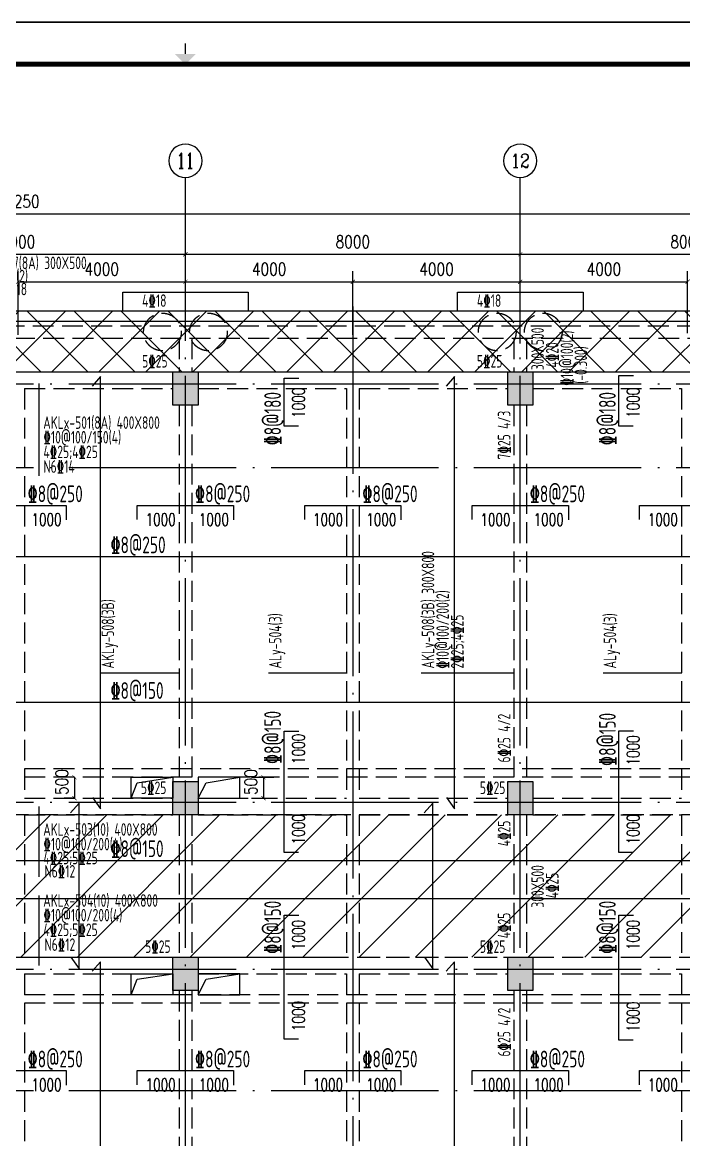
# Model space of a CAD drawing. Header units: millimetres. Extents: x 2998490 to 15040601, y 444546 to 7822218.
# Drawn here: x 14180373 to 14196175, y 7543143 to 7569864 of the extents above; entities that cross this region are included whole.
import ezdxf
from ezdxf.enums import TextEntityAlignment as Align

# ---------------------------------------------------------------- set-up
doc = ezdxf.new("R2010")
doc.units = ezdxf.units.MM
doc.header["$LTSCALE"] = 2000
doc.linetypes.add('DASH', pattern=[0.35, 0.25, -0.1])
doc.linetypes.add('DOTE', pattern=[2.42, 2, -0.2, 0.02, -0.2])
for name, color, linetype in [('3-AXIS', 3, 'Continuous'), ('3-AXIS_TEXT', 7, 'Continuous'), ('3-ban', 84, 'Continuous'), ('3-ban-hatch', 9, 'Continuous'), ('3-ban-rein', 1, 'Continuous'), ('3-ban-TEXT', 7, 'Continuous'), ('3-column-DOWN', 232, 'Continuous'), ('3-COLUMN-UP', 2, 'Continuous'), ('3-dcl', 3, 'Continuous'), ('3-dote', 43, 'DOTE'), ('3-HATCH', 8, 'Continuous'), ('3-liang-rein-X', 54, 'Continuous'), ('3-liang-rein-Y', 130, 'Continuous'), ('3-liang-R截面-X', 50, 'Continuous'), ('3-liang-R截面-Y', 70, 'Continuous'), ('3-liang-s-1', 44, 'Continuous'), ('3-liang-xu', 120, 'DASH'), ('3-装饰线脚', 7, 'Continuous'), ('AXIS', 3, 'Continuous'), ('AXIS_TEXT', 7, 'Continuous'), ('图框', 7, 'Continuous')]:
    doc.layers.add(name, color=color, linetype=linetype)
doc.layers.add('3-零部件', color=73, linetype='Continuous', lineweight=5)
doc.styles.add('_TCH_AXIS', font='COMPLEX', dxfattribs={"bigfont": 'GBCBIG'})
doc.styles.add('COMPLEX', font='COMPLEX')
doc.styles.add('DIM_FONT', font='SIMPLEX', dxfattribs={"width": 0.8, "bigfont": 'HZTXT'})
doc.styles.add('TJ1', font='tj-romans1.shx', dxfattribs={"width": 0.8, "bigfont": 'tj-hztxt1.shx'})
doc.styles.add('TSSD_Rein', font='Tssdeng.shx', dxfattribs={"width": 0.7, "bigfont": 'hztxt.shx'})
doc.dimstyles.new('DIMN', dxfattribs={"dimtxt": 300, "dimasz": 100, "dimexe": 250, "dimexo": 300, "dimgap": 150, "dimtad": 1, "dimdec": 0, "dimzin": 0, "dimdsep": 46, "dimtxsty": 'DIM_FONT', "dimblk": 'ARCHTICK', "dimcen": 0.09, "dimclrt": 7, "dimazin": 2, "dimtfac": 1, "dimtdec": 0, "dimtix": 1, "dimtmove": 2, "dimatfit": 3, "dimfxl": 0, "dimtolj": 1, "dimtzin": 0, "dimarcsym": 0})
doc.dimstyles.new('DIMN100', dxfattribs={"dimtxt": 300, "dimasz": 100, "dimexe": 250, "dimexo": 300, "dimgap": 150, "dimtad": 1, "dimdec": 0, "dimzin": 0, "dimdsep": 46, "dimtxsty": 'DIM_FONT', "dimblk": 'ARCHTICK', "dimcen": 0.09, "dimclrt": 7, "dimazin": 2, "dimtfac": 1, "dimtdec": 0, "dimtix": 1, "dimtmove": 2, "dimatfit": 3, "dimldrblk": 'ARCHTICK', "dimfxl": 0, "dimtolj": 1, "dimtzin": 0, "dimarcsym": 0})

# ---------------------------------------------------------------- blocks, each defined once
blk = doc.blocks.new('TJAD_TK_A0')
at = {"layer": '图框'}
for p, q in [((2162, 399.3), (973, 399.3)), ((973, -441.7), (2162, -441.7))]:
    blk.add_line(p, q, dxfattribs=at)
at = {"layer": '图框', "const_width": 0.3}
blk.add_lwpolyline([(1567.5, 391.74), (1567.5, 394.24)], dxfattribs=at)
at = {"layer": '图框', "const_width": 1.2}
blk.add_lwpolyline([(2152, -431.7), (2152, 389.3), (998, 389.3), (998, -431.7)], close=True, dxfattribs=at)
at = {"layer": '图框'}
blk.add_solid([(1565, 391.74), (1570, 391.74), (1567.5, 389.24)], dxfattribs=at)
blk = doc.blocks.new('_ArchTick')
at = {"color": 0, "linetype": 'ByBlock', "const_width": 0.15}
blk.add_lwpolyline([(-0.5, -0.5), (0.5, 0.5)], dxfattribs=at)
blk = doc.blocks.new('*D10')
at = {"layer": '3-ban', "color": 0, "lineweight": -2}
for p, q in [((14185849, 7551809), (14186384, 7551809)), ((14186134, 7551809), (14186134, 7551309)), ((14185849, 7551309), (14186384, 7551309))]:
    blk.add_line(p, q, dxfattribs=at)
at = {"layer": 'Defpoints', "color": 0}
for p in [(14185549, 7551809), (14185549, 7551309), (14186134, 7551309)]:
    blk.add_point(p, dxfattribs=at)
at = {"layer": '3-ban', "color": 0, "lineweight": -2, "xscale": 100, "yscale": 100, "zscale": 100}
for p, rotation in [((14186134, 7551809), 90), ((14186134, 7551309), 270)]:
    blk.add_blockref('_ArchTick', p, dxfattribs=dict(at, rotation=rotation))
at = {"layer": '3-ban', "color": 7, "insert": (14185834, 7551693), "char_height": 300, "attachment_point": 5, "rotation": 90, "style": 'DIM_FONT'}
blk.add_mtext('\\A1;500', dxfattribs=at)
blk = doc.blocks.new('*D11')
at = {"layer": '3-ban', "color": 0, "lineweight": -2}
for p, q in [((14181615, 7551809), (14181368, 7551809)), ((14181618, 7551809), (14181618, 7551309)), ((14181615, 7551309), (14181368, 7551309))]:
    blk.add_line(p, q, dxfattribs=at)
at = {"layer": 'Defpoints', "color": 0}
for p in [(14181915, 7551809), (14181618, 7551309), (14181915, 7551309)]:
    blk.add_point(p, dxfattribs=at)
at = {"layer": '3-ban', "color": 0, "lineweight": -2, "xscale": 100, "yscale": 100, "zscale": 100}
for p, rotation in [((14181618, 7551809), 90), ((14181618, 7551309), 270)]:
    blk.add_blockref('_ArchTick', p, dxfattribs=dict(at, rotation=rotation))
at = {"layer": '3-ban', "color": 7, "insert": (14181318, 7551695), "char_height": 300, "attachment_point": 5, "rotation": 90, "style": 'DIM_FONT'}
blk.add_mtext('\\A1;500', dxfattribs=at)
blk = doc.blocks.new('*D500')
at = {"layer": 'AXIS', "color": 0, "lineweight": -2}
for p, q in [((14176270, 7563141), (14176270, 7564567)), ((14176270, 7564317), (14184270, 7564317)), ((14184270, 7563141), (14184270, 7564567))]:
    blk.add_line(p, q, dxfattribs=at)
at = {"layer": 'Defpoints', "color": 0}
for p in [(14184270, 7564317), (14176270, 7562841), (14184270, 7562841)]:
    blk.add_point(p, dxfattribs=at)
at = {"layer": 'AXIS', "color": 0, "lineweight": -2, "xscale": 100, "yscale": 100, "zscale": 100, "rotation": 180}
blk.add_blockref('_ArchTick', (14176270, 7564317), dxfattribs=at)
at = {"layer": 'AXIS', "color": 0, "lineweight": -2, "xscale": 100, "yscale": 100, "zscale": 100}
blk.add_blockref('_ArchTick', (14184270, 7564317), dxfattribs=at)
at = {"layer": 'AXIS', "color": 7, "insert": (14180270, 7564617), "char_height": 300, "attachment_point": 5, "style": 'DIM_FONT'}
blk.add_mtext('\\A1;8000', dxfattribs=at)
blk = doc.blocks.new('*D501')
at = {"layer": 'AXIS', "color": 0, "lineweight": -2}
for p, q in [((14184270, 7563141), (14184270, 7564567)), ((14184270, 7564317), (14192270, 7564317)), ((14192270, 7563141), (14192270, 7564567))]:
    blk.add_line(p, q, dxfattribs=at)
at = {"layer": 'Defpoints', "color": 0}
for p in [(14192270, 7564317), (14184270, 7562841), (14192270, 7562841)]:
    blk.add_point(p, dxfattribs=at)
at = {"layer": 'AXIS', "color": 0, "lineweight": -2, "xscale": 100, "yscale": 100, "zscale": 100, "rotation": 180}
blk.add_blockref('_ArchTick', (14184270, 7564317), dxfattribs=at)
at = {"layer": 'AXIS', "color": 0, "lineweight": -2, "xscale": 100, "yscale": 100, "zscale": 100}
blk.add_blockref('_ArchTick', (14192270, 7564317), dxfattribs=at)
at = {"layer": 'AXIS', "color": 7, "insert": (14188270, 7564617), "char_height": 300, "attachment_point": 5, "style": 'DIM_FONT'}
blk.add_mtext('\\A1;8000', dxfattribs=at)
blk = doc.blocks.new('*D502')
at = {"layer": 'AXIS', "color": 0, "lineweight": -2}
for p, q in [((14192270, 7563141), (14192270, 7564567)), ((14192270, 7564317), (14200270, 7564317)), ((14200270, 7563141), (14200270, 7564567))]:
    blk.add_line(p, q, dxfattribs=at)
at = {"layer": 'Defpoints', "color": 0}
for p in [(14200270, 7564317), (14192270, 7562841), (14200270, 7562841)]:
    blk.add_point(p, dxfattribs=at)
at = {"layer": 'AXIS', "color": 0, "lineweight": -2, "xscale": 100, "yscale": 100, "zscale": 100, "rotation": 180}
blk.add_blockref('_ArchTick', (14192270, 7564317), dxfattribs=at)
at = {"layer": 'AXIS', "color": 0, "lineweight": -2, "xscale": 100, "yscale": 100, "zscale": 100}
blk.add_blockref('_ArchTick', (14200270, 7564317), dxfattribs=at)
at = {"layer": 'AXIS', "color": 7, "insert": (14196270, 7564617), "char_height": 300, "attachment_point": 5, "style": 'DIM_FONT'}
blk.add_mtext('\\A1;8000', dxfattribs=at)
blk = doc.blocks.new('_AXISO')
blk.add_circle((0, 0), 0.5)
at = {"layer": '3-AXIS_TEXT', "style": 'COMPLEX', "width": 1.041667}
blk.add_attdef('A', text='', height=0.56, dxfattribs=at).set_placement((-0.25, -0.28), (0.25, -0.28), align=Align.FIT)
blk = doc.blocks.new('*D505')
at = {"layer": 'AXIS', "color": 0, "lineweight": -2}
for p, q in [((14138270, 7563443), (14138270, 7565532)), ((14214520, 7563443), (14214520, 7565532)), ((14138270, 7565282), (14214520, 7565282))]:
    blk.add_line(p, q, dxfattribs=at)
at = {"layer": 'Defpoints', "color": 0}
for p in [(14214520, 7565282), (14138270, 7563143), (14214520, 7563143)]:
    blk.add_point(p, dxfattribs=at)
at = {"layer": 'AXIS', "color": 0, "lineweight": -2, "xscale": 100, "yscale": 100, "zscale": 100, "rotation": 180}
blk.add_blockref('_ArchTick', (14138270, 7565282), dxfattribs=at)
at = {"layer": 'AXIS', "color": 0, "lineweight": -2, "xscale": 100, "yscale": 100, "zscale": 100}
blk.add_blockref('_ArchTick', (14214520, 7565282), dxfattribs=at)
at = {"layer": 'AXIS', "color": 7, "insert": (14180271, 7565582), "char_height": 300, "attachment_point": 5, "style": 'DIM_FONT'}
blk.add_mtext('\\A1;76250', dxfattribs=at)
blk = doc.blocks.new('*D1174')
at = {"layer": '3-零部件', "color": 0, "lineweight": -2}
for p, q in [((14180270, 7562394), (14180270, 7563910)), ((14184270, 7562394), (14184270, 7563910)), ((14180270, 7563660), (14184270, 7563660))]:
    blk.add_line(p, q, dxfattribs=at)
at = {"layer": 'Defpoints', "color": 0}
for p in [(14184270, 7563660), (14180270, 7562094), (14184270, 7562094)]:
    blk.add_point(p, dxfattribs=at)
at = {"layer": '3-零部件', "color": 0, "lineweight": -2, "xscale": 100, "yscale": 100, "zscale": 100, "rotation": 180}
blk.add_blockref('_ArchTick', (14180270, 7563660), dxfattribs=at)
at = {"layer": '3-零部件', "color": 0, "lineweight": -2, "xscale": 100, "yscale": 100, "zscale": 100}
blk.add_blockref('_ArchTick', (14184270, 7563660), dxfattribs=at)
at = {"layer": '3-零部件', "color": 7, "insert": (14182270, 7563960), "char_height": 300, "attachment_point": 5, "style": 'DIM_FONT'}
blk.add_mtext('\\A1;4000', dxfattribs=at)
blk = doc.blocks.new('*D1175')
at = {"layer": '3-零部件', "color": 0, "lineweight": -2}
for p, q in [((14184270, 7562394), (14184270, 7563910)), ((14188270, 7562394), (14188270, 7563910)), ((14184270, 7563660), (14188270, 7563660))]:
    blk.add_line(p, q, dxfattribs=at)
at = {"layer": 'Defpoints', "color": 0}
for p in [(14188270, 7563660), (14184270, 7562094), (14188270, 7562094)]:
    blk.add_point(p, dxfattribs=at)
at = {"layer": '3-零部件', "color": 0, "lineweight": -2, "xscale": 100, "yscale": 100, "zscale": 100, "rotation": 180}
blk.add_blockref('_ArchTick', (14184270, 7563660), dxfattribs=at)
at = {"layer": '3-零部件', "color": 0, "lineweight": -2, "xscale": 100, "yscale": 100, "zscale": 100}
blk.add_blockref('_ArchTick', (14188270, 7563660), dxfattribs=at)
at = {"layer": '3-零部件', "color": 7, "insert": (14186270, 7563960), "char_height": 300, "attachment_point": 5, "style": 'DIM_FONT'}
blk.add_mtext('\\A1;4000', dxfattribs=at)
blk = doc.blocks.new('*D1176')
at = {"layer": '3-零部件', "color": 0, "lineweight": -2}
for p, q in [((14188270, 7562394), (14188270, 7563910)), ((14192270, 7562181), (14192270, 7563910)), ((14188270, 7563660), (14192270, 7563660))]:
    blk.add_line(p, q, dxfattribs=at)
at = {"layer": 'Defpoints', "color": 0}
for p in [(14192270, 7563660), (14188270, 7562094), (14192270, 7561881)]:
    blk.add_point(p, dxfattribs=at)
at = {"layer": '3-零部件', "color": 0, "lineweight": -2, "xscale": 100, "yscale": 100, "zscale": 100, "rotation": 180}
blk.add_blockref('_ArchTick', (14188270, 7563660), dxfattribs=at)
at = {"layer": '3-零部件', "color": 0, "lineweight": -2, "xscale": 100, "yscale": 100, "zscale": 100}
blk.add_blockref('_ArchTick', (14192270, 7563660), dxfattribs=at)
at = {"layer": '3-零部件', "color": 7, "insert": (14190270, 7563960), "char_height": 300, "attachment_point": 5, "style": 'DIM_FONT'}
blk.add_mtext('\\A1;4000', dxfattribs=at)
blk = doc.blocks.new('*D1177')
at = {"layer": '3-零部件', "color": 0, "lineweight": -2}
for p, q in [((14192270, 7562181), (14192270, 7563910)), ((14196270, 7562427), (14196270, 7563910)), ((14192270, 7563660), (14196270, 7563660))]:
    blk.add_line(p, q, dxfattribs=at)
at = {"layer": 'Defpoints', "color": 0}
for p in [(14196270, 7563660), (14196270, 7562127), (14192270, 7561881)]:
    blk.add_point(p, dxfattribs=at)
at = {"layer": '3-零部件', "color": 0, "lineweight": -2, "xscale": 100, "yscale": 100, "zscale": 100, "rotation": 180}
blk.add_blockref('_ArchTick', (14192270, 7563660), dxfattribs=at)
at = {"layer": '3-零部件', "color": 0, "lineweight": -2, "xscale": 100, "yscale": 100, "zscale": 100}
blk.add_blockref('_ArchTick', (14196270, 7563660), dxfattribs=at)
at = {"layer": '3-零部件', "color": 7, "insert": (14194270, 7563960), "char_height": 300, "attachment_point": 5, "style": 'DIM_FONT'}
blk.add_mtext('\\A1;4000', dxfattribs=at)

msp = doc.modelspace()

# ---------------------------------------------------------------- hatches: boundary and pattern name
at = {"layer": '3-ban-hatch'}
h = msp.add_hatch(dxfattribs=at)
h.set_pattern_fill('ANSI37', color=8, scale=250, style=0)
h.paths.add_polyline_path([(14150170.3, 7559308.7), (14151970.3, 7559308.7), (14151970.3, 7561508.7), (14214820.3, 7561508.7), (14214820.3, 7562608.9), (14214820.3, 7562958.9), (14150170.3, 7562958.9)])
h.paths.add_polyline_path([(14214820.3, 7562958.9), (14150170.3, 7562958.9)], flags=17)
h = msp.add_hatch(dxfattribs=at)
h.set_pattern_fill('ANSI31', color=8, scale=300, style=0)
h.set_pattern_definition([(45, (14.5, 0), (-673.51921, 673.51921), [])])
h.paths.add_polyline_path([(14141970.3, 7550908.7), (14141970.3, 7544508.7), (14141381.5, 7544508.7), (14140876.7, 7544204.1), (14138273.2, 7541601.4), (14138044.1, 7541047.3), (14138044.1, 7537368.4), (14138274.4, 7536814.8), (14140876.5, 7534212.8), (14141430.6, 7533983.7), (14145109.9, 7533983.7), (14145663.9, 7534212.9), (14148265.6, 7536814.6), (14148495.3, 7537368.4), (14148495.3, 7538908.7), (14151970.3, 7538908.7), (14151970.3, 7544508.7), (14150170.3, 7544508.7), (14150170.3, 7547206.7), (14151970.3, 7547208.7), (14151970.3, 7547508.7), (14214820.3, 7547508.7), (14214820.3, 7550908.7)])
at = {"layer": '3-HATCH'}
for points in [[(14183970.3, 7561508.7), (14184570.3, 7561508.7), (14184570.3, 7560708.7), (14183970.3, 7560708.7)], [(14191970.3, 7561508.7), (14192570.3, 7561508.7), (14192570.3, 7560708.7), (14191970.3, 7560708.7)], [(14183970.3, 7551708.7), (14184570.3, 7551708.7), (14184570.3, 7550908.7), (14183970.3, 7550908.7)], [(14191970.3, 7551708.7), (14192570.3, 7551708.7), (14192570.3, 7550908.7), (14191970.3, 7550908.7)], [(14183970.3, 7547508.7), (14184570.3, 7547508.7), (14184570.3, 7546708.7), (14183970.3, 7546708.7)], [(14191970.3, 7547508.7), (14192570.3, 7547508.7), (14192570.3, 7546708.7), (14191970.3, 7546708.7)]]:
    msp.add_hatch(color=256, dxfattribs=at).paths.add_polyline_path(points)

# ---------------------------------------------------------------- linework, layer by layer
at = {"layer": '3-AXIS', "color": 15, "linetype": 'DOTE'}
for p, q in [((14184270.3, 7533208.7), (14184270.3, 7563140.9)), ((14192270.3, 7533208.7), (14192270.3, 7563140.9)), ((14214520.3, 7561208.7), (14134833, 7561208.7)), ((14214520.3, 7559208.7), (14134833, 7559208.7)), ((14214520.3, 7551208.7), (14134833, 7551208.7)), ((14214520.3, 7547208.7), (14134833, 7547208.7)), ((14214520.3, 7544308.7), (14134833, 7544308.7))]:
    msp.add_line(p, q, dxfattribs=at)
at = {"layer": '3-ban-rein'}
for points in [[(14182049, 7551324.8), (14182242.4, 7551051.1), (14182242.4, 7561393.5), (14182039.3, 7561164.1)], [(14190506.8, 7551324.8), (14190700.2, 7551051.1), (14190700.2, 7561395.2), (14190497.1, 7561165.8)], [(14194967.8, 7560208.7), (14194629.8, 7560208.7), (14194629.8, 7561416.4), (14194975.8, 7561416.4)], [(14186967.8, 7560208.7), (14186629.8, 7560208.7), (14186629.8, 7561354.9), (14186975.8, 7561354.9)], [(14179120.3, 7557972.4), (14179120.3, 7558310.4), (14181420.3, 7558310.4), (14181420.3, 7557964.4)], [(14183120.3, 7557972.4), (14183120.3, 7558310.4), (14185420.3, 7558310.4), (14185420.3, 7557964.4)], [(14187120.3, 7557972.4), (14187120.3, 7558310.4), (14189420.3, 7558310.4), (14189420.3, 7557964.4)], [(14191120.3, 7557972.4), (14191120.3, 7558310.4), (14193420.3, 7558310.4), (14193420.3, 7557964.4)], [(14195120.3, 7557972.4), (14195120.3, 7558310.4), (14197420.3, 7558310.4), (14197420.3, 7557964.4)], [(14152126.5, 7556752.1), (14152126.5, 7557090), (14214717.7, 7557090), (14214717.7, 7556744)], [(14152332.3, 7553800.5), (14152058.6, 7553607.1), (14214719.7, 7553607.1), (14214490.4, 7553810.1)], [(14186967.8, 7550008.7), (14186629.8, 7550008.7), (14186629.8, 7552908.7), (14186975.8, 7552908.7)], [(14194967.8, 7550008.7), (14194629.8, 7550008.7), (14194629.8, 7552922.1), (14194975.8, 7552922.1)], [(14181533, 7547504.5), (14181726.4, 7547230.8), (14181726.4, 7551188.1), (14181523.3, 7550958.7)], [(14189985.9, 7547504.5), (14190179.3, 7547230.8), (14190179.3, 7551188.1), (14189976.2, 7550958.7)], [(14142126.5, 7549485), (14142126.5, 7549823), (14214703.5, 7549823), (14214703.5, 7549477)], [(14142332.3, 7549106.2), (14142058.6, 7548912.8), (14214719.7, 7548912.8), (14214490.4, 7549115.9)], [(14186967.8, 7545543.4), (14186629.8, 7545543.4), (14186629.8, 7548508.7), (14186975.8, 7548508.7)], [(14194967.8, 7545523.7), (14194629.8, 7545523.7), (14194629.8, 7548508.7), (14194975.8, 7548508.7)], [(14182049, 7537291.4), (14182242.4, 7537017.7), (14182242.4, 7547399), (14182039.3, 7547169.6)], [(14190506.8, 7537296.6), (14190700.2, 7537022.9), (14190700.2, 7547399), (14190497.1, 7547169.6)], [(14179120.3, 7544456.1), (14179120.3, 7544794), (14181420.3, 7544794), (14181420.3, 7544448)], [(14183120.3, 7544456.1), (14183120.3, 7544794), (14185420.3, 7544794), (14185420.3, 7544448)], [(14187120.3, 7544456.1), (14187120.3, 7544794), (14189420.3, 7544794), (14189420.3, 7544448)], [(14191120.3, 7544456.1), (14191120.3, 7544794), (14193420.3, 7544794), (14193420.3, 7544448)], [(14195120.3, 7544456.1), (14195120.3, 7544794), (14197420.3, 7544794), (14197420.3, 7544448)]]:
    msp.add_lwpolyline(points, dxfattribs=at)
at = {"layer": '3-column-DOWN'}
for points in [[(14183970.3, 7561508.7), (14184570.3, 7561508.7), (14184570.3, 7560708.7), (14183970.3, 7560708.7)], [(14191970.3, 7561508.7), (14192570.3, 7561508.7), (14192570.3, 7560708.7), (14191970.3, 7560708.7)], [(14183970.3, 7551708.7), (14184570.3, 7551708.7), (14184570.3, 7550908.7), (14183970.3, 7550908.7)], [(14191970.3, 7551708.7), (14192570.3, 7551708.7), (14192570.3, 7550908.7), (14191970.3, 7550908.7)], [(14183970.3, 7547508.7), (14184570.3, 7547508.7), (14184570.3, 7546708.7), (14183970.3, 7546708.7)], [(14191970.3, 7547508.7), (14192570.3, 7547508.7), (14192570.3, 7546708.7), (14191970.3, 7546708.7)]]:
    msp.add_lwpolyline(points, close=True, dxfattribs=at)
at = {"layer": '3-COLUMN-UP'}
for points in [[(14183970.3, 7561508.7), (14184570.3, 7561508.7), (14184570.3, 7560708.7), (14183970.3, 7560708.7)], [(14191970.3, 7561508.7), (14192570.3, 7561508.7), (14192570.3, 7560708.7), (14191970.3, 7560708.7)], [(14183970.3, 7551708.7), (14184570.3, 7551708.7), (14184570.3, 7550908.7), (14183970.3, 7550908.7)], [(14191970.3, 7551708.7), (14192570.3, 7551708.7), (14192570.3, 7550908.7), (14191970.3, 7550908.7)], [(14183970.3, 7547508.7), (14184570.3, 7547508.7), (14184570.3, 7546708.7), (14183970.3, 7546708.7)], [(14191970.3, 7547508.7), (14192570.3, 7547508.7), (14192570.3, 7546708.7), (14191970.3, 7546708.7)]]:
    msp.add_lwpolyline(points, close=True, dxfattribs=at)
at = {"layer": '3-dcl'}
msp.add_lwpolyline([(14150170.3, 7559308.7), (14151970.3, 7559308.7), (14151970.3, 7561508.7), (14214820.3, 7561508.7), (14214820.3, 7562608.9), (14214820.3, 7562958.9), (14150170.3, 7562958.9), (14150170.3, 7559308.7)], close=True, dxfattribs=at)
at = {"layer": '3-dcl', "linetype": 'DASH'}
msp.add_lwpolyline([(14141970.3, 7550908.7), (14141970.3, 7544508.7), (14141381.5, 7544508.7), (14140876.7, 7544204.1), (14138273.2, 7541601.4), (14138044.1, 7541047.3), (14138044.1, 7537368.4), (14138274.4, 7536814.8), (14140876.5, 7534212.8), (14141430.6, 7533983.7), (14145109.9, 7533983.7), (14145663.9, 7534212.9), (14148265.6, 7536814.6), (14148495.3, 7537368.4), (14148495.3, 7538908.7), (14151970.3, 7538908.7), (14151970.3, 7544508.7), (14150170.3, 7544508.7), (14150170.3, 7547206.7), (14151970.3, 7547208.7), (14151970.3, 7547508.7), (14214820.3, 7547508.7), (14214820.3, 7550908.7), (14141970.3, 7550908.7)], dxfattribs=at)
at = {"layer": '3-dote'}
msp.add_line((14188270.3, 7563065.1), (14188270.3, 7534883.5), dxfattribs=at)
at = {"layer": '3-liang-R截面-X'}
for p, q in [((14180763.5, 7561228.3), (14180763.5, 7559020.3)), ((14180763.5, 7551107.3), (14180763.5, 7549429.6)), ((14180763.5, 7548980.3), (14180763.5, 7547304.5))]:
    msp.add_line(p, q, dxfattribs=at)
at = {"layer": '3-liang-R截面-Y'}
for p, q in [((14182256.1, 7554306.4), (14184136, 7554306.4)), ((14186254.9, 7554306.4), (14188134.8, 7554306.4)), ((14189906.1, 7554306.4), (14192136, 7554306.4)), ((14194254.9, 7554306.4), (14196134.8, 7554306.4))]:
    msp.add_line(p, q, dxfattribs=at)
at = {"layer": '3-liang-s-1'}
for points in [[(14182770, 7562958.9), (14182770, 7563409), (14185770.7, 7563409), (14185770.7, 7562958.9)], [(14190770, 7562958.9), (14190770, 7563409), (14193770.7, 7563409), (14193770.7, 7562958.9)], [(14214820.3, 7561508.7), (14214820.3, 7562958.9), (14150170.3, 7562958.9), (14150170.3, 7560058.7)], [(14214570.3, 7561508.7), (14214570.3, 7562708.9), (14150420.3, 7562708.9), (14150420.3, 7559308.7)], [(14150420.4, 7559308.7), (14151970.3, 7559308.7), (14151970.3, 7561508.7), (14214820.3, 7561508.7), (14214820.3, 7536908.7), (14151970.3, 7536908.7), (14151970.3, 7538908.7), (14150420.4, 7538908.7)], [(14182970.3, 7551308.7), (14183113.8, 7551677.8), (14183970.3, 7551808.7)], [(14184570.3, 7551308.7), (14184763.8, 7551677.8), (14185570.3, 7551808.7)], [(14182970.3, 7546608.7), (14183113.8, 7546977.8), (14183970.3, 7547108.7)], [(14184570.3, 7546608.7), (14184763.8, 7546977.8), (14185570.3, 7547108.7)]]:
    msp.add_lwpolyline(points, dxfattribs=at)
for points in [[(14182970.3, 7551808.7), (14183970.3, 7551808.7), (14183970.3, 7551308.7), (14182970.3, 7551308.7)], [(14184570.3, 7551308.7), (14185570.3, 7551308.7), (14185570.3, 7551808.7), (14184570.3, 7551808.7)], [(14182970.3, 7547108.7), (14183970.3, 7547108.7), (14183970.3, 7546608.7), (14182970.3, 7546608.7)], [(14184570.3, 7546608.7), (14185570.3, 7546608.7), (14185570.3, 7547108.7), (14184570.3, 7547108.7)]]:
    msp.add_lwpolyline(points, close=True, dxfattribs=at)
at = {"layer": '3-liang-xu'}
for p, q in [((14150520.3, 7562608.9), (14214820.3, 7562608.9)), ((14150770.3, 7562308.9), (14214820.3, 7562308.9)), ((14184120.3, 7562308.9), (14184120.3, 7561508.7)), ((14184420.3, 7562308.9), (14184420.3, 7561508.7)), ((14192120.3, 7562308.9), (14192120.3, 7561508.7)), ((14192420.3, 7562308.9), (14192420.3, 7561508.7)), ((14176570.3, 7561508.7), (14183970.3, 7561508.7)), ((14184570.3, 7561508.7), (14191970.3, 7561508.7)), ((14192570.3, 7561508.7), (14199970.3, 7561508.7)), ((14180420.3, 7561108.7), (14180420.3, 7551308.7)), ((14180420.3, 7561108.7), (14183970.3, 7561108.7)), ((14184570.3, 7561108.7), (14188120.3, 7561108.7)), ((14188120.3, 7561108.7), (14188120.3, 7551308.7)), ((14188420.3, 7561108.7), (14188420.3, 7551308.7)), ((14188420.3, 7561108.7), (14191970.3, 7561108.7)), ((14192570.3, 7561108.7), (14196120.3, 7561108.7)), ((14196120.3, 7561108.7), (14196120.3, 7551308.7)), ((14184120.3, 7560708.7), (14184120.3, 7551708.7)), ((14184420.3, 7560708.7), (14184420.3, 7551708.7)), ((14192120.3, 7560708.7), (14192120.3, 7551708.7)), ((14192420.3, 7560708.7), (14192420.3, 7551708.7)), ((14214520.3, 7552008.7), (14152370.3, 7552008.7)), ((14214520.3, 7551808.7), (14152370.3, 7551808.7)), ((14180420.3, 7551308.7), (14183970.3, 7551308.7)), ((14184570.3, 7551308.7), (14188120.3, 7551308.7)), ((14188420.3, 7551308.7), (14191970.3, 7551308.7)), ((14192570.3, 7551308.7), (14196120.3, 7551308.7)), ((14180420.3, 7550908.7), (14180420.3, 7547508.7)), ((14180420.3, 7550908.7), (14183970.3, 7550908.7)), ((14184120.3, 7550908.7), (14184120.3, 7547508.7)), ((14184420.3, 7550908.7), (14184420.3, 7547508.7)), ((14184570.3, 7550908.7), (14188120.3, 7550908.7)), ((14188120.3, 7550908.7), (14188120.3, 7547508.7)), ((14188420.3, 7550908.7), (14188420.3, 7547508.7)), ((14188420.3, 7550908.7), (14191970.3, 7550908.7)), ((14192120.3, 7550908.7), (14192120.3, 7547508.7)), ((14192420.3, 7550908.7), (14192420.3, 7547508.7)), ((14192570.3, 7550908.7), (14196120.3, 7550908.7)), ((14196120.3, 7550908.7), (14196120.3, 7547508.7)), ((14180420.3, 7547508.7), (14183970.3, 7547508.7)), ((14184567, 7547508.7), (14188120.3, 7547508.7)), ((14188420.3, 7547508.7), (14191970.3, 7547508.7)), ((14192570.3, 7547508.7), (14196120.3, 7547508.7)), ((14180420.3, 7547108.7), (14183970.3, 7547108.7)), ((14180420.3, 7547108.7), (14180420.3, 7537308.7)), ((14184570.3, 7547108.7), (14188120.3, 7547108.7)), ((14188120.3, 7547108.7), (14188120.3, 7537308.7)), ((14188420.3, 7547108.7), (14191970.3, 7547108.7)), ((14188420.3, 7547108.7), (14188420.3, 7537308.7)), ((14192570.3, 7547108.7), (14196120.3, 7547108.7)), ((14196120.3, 7547108.7), (14196120.3, 7537308.7)), ((14184120.3, 7546708.7), (14184120.3, 7537708.7)), ((14184420.3, 7546708.7), (14184420.3, 7537708.7)), ((14192120.3, 7546708.7), (14192120.3, 7537708.7)), ((14192420.3, 7546708.7), (14192420.3, 7537708.7)), ((14214520.3, 7546608.7), (14152370.3, 7546608.7)), ((14214520.3, 7546408.7), (14152370.3, 7546408.7))]:
    msp.add_line(p, q, dxfattribs=at)
at = {"layer": '3-装饰线脚', "linetype": 'DASH'}
for centre in [(14183720.3, 7562458.7), (14184820.3, 7562458.7), (14191720.3, 7562458.7), (14192820.3, 7562458.7)]:
    msp.add_circle(centre, 450, dxfattribs=at)
at = {"layer": 'AXIS'}
for p, q in [((14184270.3, 7562840.9), (14184270.3, 7566153.4)), ((14192270.3, 7562840.9), (14192270.3, 7566153.4))]:
    msp.add_line(p, q, dxfattribs=at)

# ---------------------------------------------------------------- block references
ref = msp.add_blockref('_AXISO', (14184270.3, 7566553.4), dxfattribs=dict(at, xscale=-800, yscale=800, zscale=800, rotation=180))
ref.add_attrib('A', '11', dxfattribs={"layer": 'AXIS_TEXT', "height": 368.76, "style": '_TCH_AXIS'}).set_placement((14184059.6, 7566369), (14184481, 7566369), align=Align.FIT)
ref = msp.add_blockref('_AXISO', (14192270.3, 7566553.4), dxfattribs=dict(at, xscale=-800, yscale=800, zscale=800, rotation=180))
ref.add_attrib('A', '12', dxfattribs={"layer": 'AXIS_TEXT', "height": 328.45, "style": '_TCH_AXIS'}).set_placement((14192043.5, 7566389.1), (14192497.1, 7566389.1), align=Align.FIT)
at = {"layer": '图框', "xscale": 100, "yscale": 100, "zscale": 100}
for p in [(14027517.1, 7614033.9), (14027517.1, 7529933.9)]:
    msp.add_blockref('TJAD_TK_A0', p, dxfattribs=at)

# ---------------------------------------------------------------- texts
at = {"layer": '3-ban', "style": 'TSSD_Rein', "width": 0.7}
for s, rotation, p in [('%%1328@180', 89.99419, (14186552.7, 7559747.5, -5065)), ('%%1328@180', 89.99419, (14194552.7, 7559747.5, -5065)), ('%%1328@250', 359.99419, (14180499, 7558387.5, -5065)), ('%%1328@250', 359.99419, (14184499, 7558387.5, -5065)), ('%%1328@250', 359.99419, (14188499, 7558387.5, -5065)), ('%%1328@250', 359.99419, (14192499, 7558387.5, -5065)), ('%%1328@250', 359.99419, (14182479.1, 7557167.1, -5065)), ('%%1328@150', 359.99419, (14182479.1, 7553684.1, -5065)), ('%%1328@150', 89.99419, (14186552.7, 7552127.4, -5065)), ('%%1328@150', 89.99419, (14194552.7, 7552080.4, -5065)), ('%%1328@150', 359.99419, (14182479.1, 7549900.1, -5065)), ('%%1328@150', 89.99419, (14186552.7, 7547587.3, -5065)), ('%%1328@150', 89.99419, (14194552.7, 7547587.3, -5065)), ('%%1328@250', 359.99419, (14180499, 7544871.1, -5065)), ('%%1328@250', 359.99419, (14184499, 7544871.1, -5065)), ('%%1328@250', 359.99419, (14188499, 7544871.1, -5065)), ('%%1328@250', 359.99419, (14192499, 7544871.1, -5065))]:
    msp.add_text(s, height=400, rotation=rotation, dxfattribs=at).set_placement(p)
at = {"layer": '3-ban-TEXT', "style": 'TJ1', "width": 0.7}
for p in [(14187119.7, 7560405.6), (14195119.7, 7560405.6), (14187119.7, 7552127.9), (14195119.7, 7552092), (14187119.7, 7550205.6), (14195119.7, 7550205.6), (14187119.7, 7547678.6), (14195119.7, 7547678.6), (14187119.7, 7545740.3), (14195119.7, 7545720.7)]:
    msp.add_text('1000', height=300, rotation=90, dxfattribs=at).set_placement(p)
for p in [(14180590.2, 7557820.5), (14183317.2, 7557820.5), (14184590.2, 7557820.5), (14187317.2, 7557820.5), (14188590.2, 7557820.5), (14191317.2, 7557820.5), (14192590.2, 7557820.5), (14195317.2, 7557820.5), (14180590.2, 7544304.1), (14183317.2, 7544304.1), (14184590.2, 7544304.1), (14187317.2, 7544304.1), (14188590.2, 7544304.1), (14191317.2, 7544304.1), (14192590.2, 7544304.1), (14195317.2, 7544304.1)]:
    msp.add_text('1000', height=300, dxfattribs=at).set_placement(p)
at = {"layer": '3-liang-rein-X', "style": 'TSSD_Rein', "width": 0.7}
for s, p in [('%%1328@150(2)', (14179270.2, 7563646.5)), ('2%%13218;3%%13218', (14179270.2, 7563336.8)), ('4%%13218', (14183234.8, 7563058.9)), ('4%%13218', (14191234.8, 7563058.9)), ('5%%13225', (14183234.8, 7561608.7)), ('5%%13225', (14191234.8, 7561608.7)), ('%%13210@100/150(4)', (14180876.4, 7559791)), ('4%%13225;4%%13225', (14180876.4, 7559441)), ('N6%%13214', (14180876.4, 7559091)), ('5%%13225', (14183205.8, 7551408.7)), ('5%%13225', (14191306.4, 7551408.7)), ('%%13210@100/200(4)', (14180876.4, 7550061.2)), ('4%%13225;5%%13225', (14180876.4, 7549728.9)), ('N6%%13212', (14180901.9, 7549411)), ('%%13210@100/200(4)', (14180876.4, 7548362.6)), ('4%%13225;5%%13225', (14180876.4, 7548012.6)), ('N6%%13212', (14180901.9, 7547657.4)), ('5%%13225', (14183306.4, 7547608.7)), ('5%%13225', (14191306.4, 7547608.7))]:
    msp.add_text(s, height=300, dxfattribs=at).set_placement(p)
at = {"layer": '3-liang-rein-Y', "style": 'TSSD_Rein', "width": 0.7}
for s, p in [('%%13210@100(2)', (14193534.8, 7561175.3)), ('4%%13220', (14193184.8, 7561608.4)), ('(-0.300)', (14193867.8, 7561220.1)), ('7%%13225 4/3', (14192034.8, 7559409.9)), ('%%13210@100/200(2)', (14190565.7, 7554410.6)), ('2%%13225;4%%13225', (14190915.7, 7554410.6)), ('6%%13225 4/2', (14192034.8, 7552162)), ('4%%13225', (14192035.3, 7550159.2)), ('4%%13225', (14193184.8, 7548914.2)), ('4%%13225', (14192034.8, 7547957.7)), ('6%%13225 4/2', (14192034.8, 7545130.8))]:
    msp.add_text(s, height=300, rotation=90, dxfattribs=at).set_placement(p)
at = {"layer": '3-liang-R截面-X', "style": 'TSSD_Rein', "width": 0.7}
for s, p in [('ALx-507(8A) 300X500', (14179265.4, 7563961.3)), ('AKLx-501(8A) 400X800', (14180871.6, 7560141)), ('AKLx-503(10) 400X800', (14180871.6, 7550411.2)), ('AKLx-504(10) 400X800', (14180871.6, 7548712.6))]:
    msp.add_text(s, height=300, dxfattribs=at).set_placement(p)
at = {"layer": '3-liang-R截面-Y', "style": 'TSSD_Rein', "width": 0.7}
for s, p in [('300X500', (14192834.8, 7561546.7)), ('AKLy-508(3B) 300X800', (14190215.7, 7554410.6)), ('AKLy-508(3B)', (14182565.7, 7554410.6)), ('ALy-504(3)', (14186564.5, 7554410.6)), ('ALy-504(3)', (14194564.5, 7554410.6)), ('300X500', (14192834.8, 7548691.5))]:
    msp.add_text(s, height=300, rotation=90, dxfattribs=at).set_placement(p)

# ---------------------------------------------------------------- dimensions: what is measured, and where the dimension line sits
at = {"layer": '3-ban'}
for base, p1, p2, picture, middle in [((14181618.5, 7551308.7), (14181914.8, 7551808.7), (14181914.8, 7551308.7), '*D11', (14181318.5, 7551695)), ((14186134.2, 7551308.7), (14185548.8, 7551808.7), (14185548.8, 7551308.7), '*D10', (14185834.2, 7551692.9))]:
    dim = msp.add_linear_dim(base=base, p1=p1, p2=p2, angle=90, dimstyle='DIMN', dxfattribs=at)
    dim.commit()
    dim.dimension.update_dxf_attribs({"geometry": picture, "text_midpoint": middle, "dimtype": 160})
at = {"layer": '3-零部件'}
for base, p1, p2, picture, middle in [((14184270.3, 7563659.5), (14180270.3, 7562093.8), (14184270.3, 7562093.8), '*D1174', (14182270.3, 7563959.5)), ((14188270.3, 7563659.5), (14184270.3, 7562093.8), (14188270.3, 7562093.8), '*D1175', (14186270.3, 7563959.5)), ((14192270.3, 7563659.5), (14188270.3, 7562093.8), (14192270.3, 7561881), '*D1176', (14190270.3, 7563959.5)), ((14196270.3, 7563659.5), (14192270.3, 7561881), (14196270.3, 7562126.9), '*D1177', (14194270.3, 7563959.5))]:
    dim = msp.add_linear_dim(base=base, p1=p1, p2=p2, dimstyle='DIMN100', dxfattribs=at)
    dim.commit()
    dim.dimension.update_dxf_attribs({"geometry": picture, "text_midpoint": middle})
at = {"layer": 'AXIS'}
dim = msp.add_linear_dim(base=(14214520.3, 7565282.4), p1=(14138270.3, 7563142.5), p2=(14214520.3, 7563142.5), dimstyle='DIMN100', dxfattribs=at)
dim.commit()
dim.dimension.update_dxf_attribs({"geometry": '*D505', "text_midpoint": (14180271.1, 7565582.4), "dimtype": 160})
for p1, p2, picture, middle in [((14176270.3, 7562840.9), (14184270.3, 7562840.9), '*D500', (14180270.3, 7564617)), ((14184270.3, 7562840.9), (14192270.3, 7562840.9), '*D501', (14188270.3, 7564617)), ((14192270.3, 7562840.9), (14200270.3, 7562840.9), '*D502', (14196270.3, 7564617))]:
    dim = msp.add_aligned_dim(p1=p1, p2=p2, distance=1476.1, dimstyle='DIMN100', dxfattribs=at)
    dim.commit()
    dim.dimension.update_dxf_attribs({"geometry": picture, "text_midpoint": middle})

doc.saveas('drawing.dxf')
